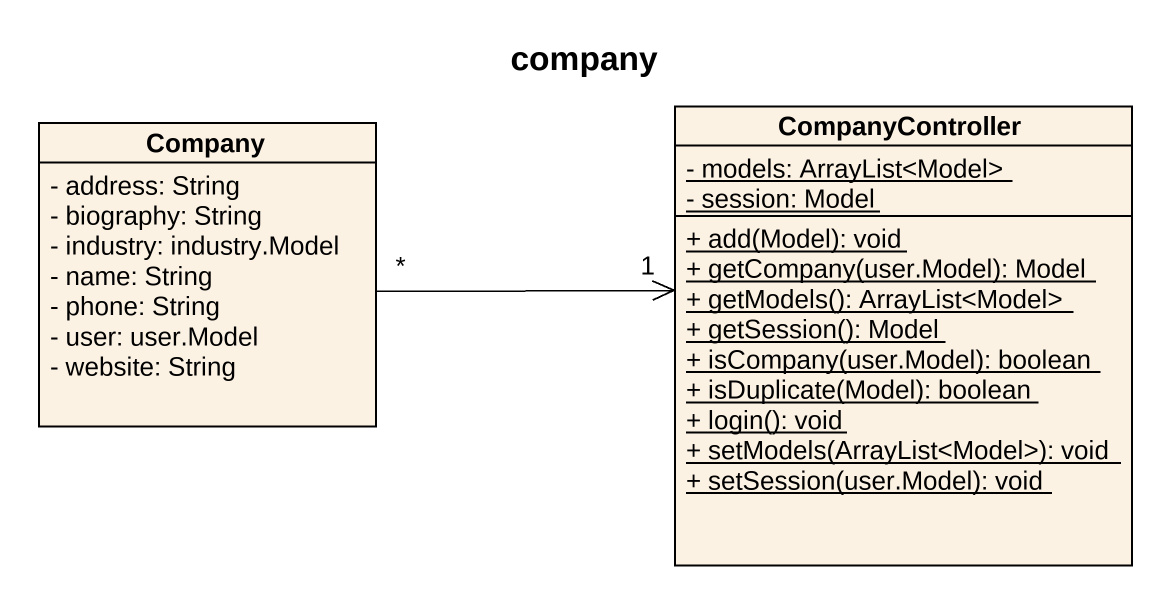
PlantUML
@startuml
title company
hide circle
hide empty members
skinparam classAttributeIconSize 0
class Company {
  - address: String
  - biography: String
  - industry: industry.Model
  - name: String
  - phone: String
  - user: user.Model
  - website: String
}
class CompanyController {
  {static} - models: ArrayList<Model>
  {static} - session: Model
  {static} + add(Model): void
  {static} + getCompany(user.Model): Model
  {static} + getModels(): ArrayList<Model>
  {static} + getSession(): Model
  {static} + isCompany(user.Model): boolean
  {static} + isDuplicate(Model): boolean
  {static} + login(): void
  {static} + setModels(ArrayList<Model>): void
  {static} + setSession(user.Model): void
}
Company "*" -right-> "1" CompanyController
@enduml
